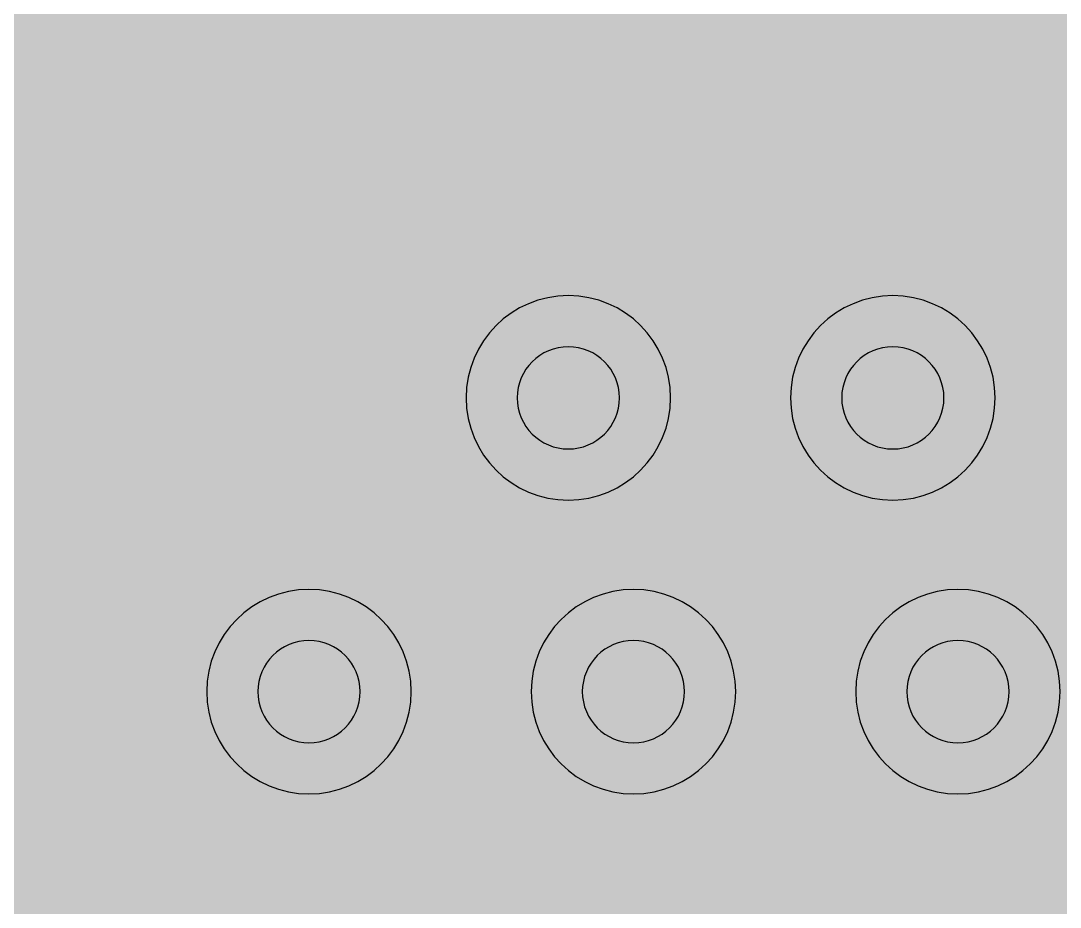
# Model space of a CAD drawing. Header units: millimetres. Extents: x -2 to 135, y -2 to 106.
# Drawn here: x 50.067 to 53.117, y 9.081 to 11.682 of the extents above; entities that cross this region are included whole.
import ezdxf

# ---------------------------------------------------------------- set-up
doc = ezdxf.new("R2010")
doc.units = ezdxf.units.MM
doc.header["$MEASUREMENT"] = 0
for name, color, linetype, true_color in [('Bottom-Layer', 7, 'Continuous', 0x0000ff), ('Hole-Layer', 7, 'Continuous', 0x222222), ('Multi-Layer', 7, 'Continuous', 0xc0c0c0), ('Top-Layer', 7, 'Continuous', 0xff0000)]:
    doc.layers.add(name, color=color, linetype=linetype, true_color=true_color)

msp = doc.modelspace()

# ---------------------------------------------------------------- hatches: boundary and pattern name
at = {"layer": 'Bottom-Layer'}
msp.add_hatch(color=256, dxfattribs=at).paths.add_polyline_path([(126.4237, 0.3581), (41.6763, 0.3581), (42.3202, 1.129), (42.8008, 2.011), (43.0992, 2.9701), (43.2041, 3.969), (43.1114, 4.9692), (42.8245, 5.9318), (42.3547, 6.8196), (41.7202, 7.5982), (40.9454, 8.2375), (40.0605, 8.7127), (39.0996, 9.0053), (38.1001, 9.1042), (37.1005, 9.0053), (36.1397, 8.7127), (35.2547, 8.2375), (34.48, 7.5982), (33.8454, 6.8196), (33.3756, 5.9318), (33.0888, 4.9692), (32.996, 3.969), (33.1009, 2.9701), (33.3994, 2.011), (33.8799, 1.129), (34.5239, 0.3581), (0.3581, 0.3581), (0.3581, 99.5421), (34.5239, 99.5421), (33.8799, 98.7712), (33.3994, 97.8892), (33.1009, 96.9301), (32.996, 95.9312), (33.0888, 94.931), (33.3756, 93.9684), (33.8454, 93.0806), (34.48, 92.302), (35.2547, 91.6627), (36.1397, 91.1875), (37.1005, 90.8949), (38.1001, 90.796), (39.0996, 90.8949), (40.0605, 91.1875), (40.9454, 91.6627), (41.7202, 92.302), (42.3547, 93.0806), (42.8245, 93.9684), (43.1114, 94.931), (43.2041, 95.9312), (43.0992, 96.9301), (42.8008, 97.8892), (42.3202, 98.7712), (41.6763, 99.5421), (126.4241, 99.5421), (125.779, 98.7696), (125.2981, 97.8856), (124.9999, 96.9244), (124.8962, 95.9234), (124.9908, 94.9215), (125.2802, 93.9577), (125.7531, 93.0693), (126.3911, 92.291), (127.1694, 91.653), (128.0577, 91.1801), (129.0216, 90.8907), (130.0235, 90.7961), (131.0245, 90.8999), (131.9857, 91.198), (132.8697, 91.679), (133.6421, 92.324), (133.6421, 7.5759), (132.8697, 8.2209), (131.9857, 8.7019), (131.0246, 9.0001), (130.0236, 9.1039), (129.0217, 9.0092), (128.0578, 8.7199), (127.1695, 8.247), (126.3912, 7.6091), (125.7532, 6.8309), (125.2802, 5.9425), (124.9908, 4.9787), (124.8961, 3.9768), (124.9998, 2.9758), (125.2979, 2.0147), (125.7787, 1.1306)])
at = {"layer": 'Top-Layer'}
for points in [[(126.4237, 0.3581), (41.6763, 0.3581), (42.3202, 1.129), (42.8008, 2.011), (43.0992, 2.9701), (43.2041, 3.969), (43.1114, 4.9692), (42.8245, 5.9318), (42.3547, 6.8196), (41.7202, 7.5982), (40.9454, 8.2375), (40.0605, 8.7127), (39.0996, 9.0053), (38.1001, 9.1042), (37.1005, 9.0053), (36.1397, 8.7127), (35.2547, 8.2375), (34.48, 7.5982), (33.8454, 6.8196), (33.3756, 5.9318), (33.0888, 4.9692), (32.996, 3.969), (33.1009, 2.9701), (33.3994, 2.011), (33.8799, 1.129), (34.5239, 0.3581), (0.3581, 0.3581), (0.3581, 99.5421), (34.5239, 99.5421), (33.8799, 98.7712), (33.3994, 97.8892), (33.1009, 96.9301), (32.996, 95.9312), (33.0888, 94.931), (33.3756, 93.9684), (33.8454, 93.0806), (34.48, 92.302), (35.2547, 91.6627), (36.1397, 91.1875), (37.1005, 90.8949), (38.1001, 90.796), (39.0996, 90.8949), (40.0605, 91.1875), (40.9454, 91.6627), (41.7202, 92.302), (42.3547, 93.0806), (42.8245, 93.9684), (43.1114, 94.931), (43.2041, 95.9312), (43.0992, 96.9301), (42.8008, 97.8892), (42.3202, 98.7712), (41.6763, 99.5421), (126.4241, 99.5421), (125.779, 98.7696), (125.2981, 97.8856), (124.9999, 96.9244), (124.8962, 95.9234), (124.9908, 94.9215), (125.2802, 93.9577), (125.7531, 93.0693), (126.3911, 92.291), (127.1694, 91.653), (128.0577, 91.1801), (129.0216, 90.8907), (130.0235, 90.7961), (131.0245, 90.8999), (131.9857, 91.198), (132.8697, 91.679), (133.6421, 92.324), (133.6421, 7.5759), (132.8697, 8.2209), (131.9857, 8.7019), (131.0246, 9.0001), (130.0236, 9.1039), (129.0217, 9.0092), (128.0578, 8.7199), (127.1695, 8.247), (126.3912, 7.6091), (125.7532, 6.8309), (125.2802, 5.9425), (124.9908, 4.9787), (124.8961, 3.9768), (124.9998, 2.9758), (125.2979, 2.0147), (125.7787, 1.1306)], [(60.725, 12.5705), (60.9201, 12.4088), (61.1419, 12.2861), (61.1419, 9.2642), (52.625, 9.2642), (52.2584, 9.1913), (51.9475, 8.9836), (47.7463, 4.7824), (47.5386, 4.4715), (47.4657, 4.1049), (47.4512, 4.0274), (47.4096, 3.9604), (47.34, 3.8483), (47.3157, 3.7187), (47.3157, 1.7187), (47.3637, 1.5396), (47.4948, 1.4085), (47.6739, 1.3605), (49.1739, 1.3605), (49.3529, 1.4085), (49.484, 1.5396), (49.532, 1.7187), (49.532, 3.7187), (49.5269, 3.779), (49.5117, 3.8377), (53.0219, 7.3479), (57.0174, 7.3479), (57.0174, 7.2373), (57.0606, 7.0668), (57.1798, 6.9374), (57.0606, 6.808), (57.0174, 6.6375), (57.0174, 5.6375), (57.0877, 5.4244), (57.2709, 5.295), (57.3136, 5.2356), (57.3445, 5.1694), (57.3157, 5.1068), (57.2763, 5.0501), (57.077, 4.924), (56.9994, 4.7013), (56.9994, 3.8014), (57.0474, 3.6223), (57.1785, 3.4912), (57.3575, 3.4433), (58.3575, 3.4433), (58.5366, 3.4912), (58.6677, 3.6223), (58.7157, 3.8014), (58.7157, 4.7013), (58.6916, 4.8305), (58.6225, 4.9422), (58.55, 5.0436), (58.503, 5.159), (58.5347, 5.2309), (58.5801, 5.295), (58.7634, 5.4244), (58.8337, 5.6375), (58.8337, 6.6375), (58.7905, 6.808), (58.6713, 6.9374), (58.7905, 7.0668), (58.8337, 7.2373), (58.8337, 7.3479), (60.773, 7.3479), (60.9629, 6.5875), (61.0852, 5.8134), (60.8877, 5.2939), (60.8623, 4.7387), (61.0114, 4.2033), (61.3202, 3.7412), (61.7578, 3.3986), (62.2805, 3.2096), (62.836, 3.1933), (63.3689, 3.3512), (63.8259, 3.6676), (64.1613, 4.1108), (64.3415, 4.6365), (64.3487, 5.1923), (64.182, 5.7225), (63.8582, 6.1742), (63.8582, 9.5308), (63.9529, 10.9973), (64.2354, 12.4395), (64.2442, 12.4848), (64.2472, 12.5308), (64.2472, 14.5308), (64.1992, 14.7099), (64.0681, 14.841), (63.8891, 14.889), (62.2479, 14.889), (60.3073, 16.8296), (60.3073, 35.6935), (60.2254, 36.158), (59.9895, 36.5665), (59.6282, 36.8696), (59.185, 37.031), (58.7133, 37.031), (58.2701, 36.8696), (57.9087, 36.5665), (57.6729, 36.158), (57.591, 35.6935), (57.591, 16.267), (57.6373, 15.9155), (57.7729, 15.5879), (57.9888, 15.3067)], [(56.1864, 10.1522), (56.3675, 10.0312), (56.5811, 9.9887), (59.5474, 9.9887), (59.8789, 9.889), (60.2152, 9.9712), (60.4632, 10.2128), (60.5543, 10.5469), (60.4632, 10.8809), (60.2152, 11.1225), (59.8789, 11.2048), (59.5474, 11.105), (56.8123, 11.105), (55.2928, 12.6246), (55.1117, 12.7455), (54.8981, 12.788), (50.8962, 12.788), (49.3361, 14.3481), (49.3361, 15.7218), (50.1306, 16.5162), (50.1852, 16.5162), (50.2676, 16.5114), (50.3414, 16.4996), (50.4042, 16.4842), (50.5912, 16.3963), (50.7956, 16.3662), (51.6457, 16.3662), (51.9997, 16.4611), (52.2589, 16.7203), (52.3538, 17.0743), (52.2589, 17.4284), (51.9997, 17.6876), (51.6457, 17.7825), (50.7956, 17.7825), (50.5912, 17.7523), (50.4042, 17.6645), (50.3414, 17.6491), (50.2676, 17.6373), (50.1852, 17.6325), (49.8994, 17.6325), (49.6858, 17.59), (49.5047, 17.469), (48.3833, 16.3476), (48.2623, 16.1665), (48.2199, 15.9529), (48.2199, 14.1169), (48.2623, 13.9033), (48.3833, 13.7223), (50.2704, 11.8352), (50.4514, 11.7142), (50.665, 11.6718), (54.6669, 11.6718)]]:
    msp.add_hatch(color=256, dxfattribs=at).paths.add_polyline_path(points)

# ---------------------------------------------------------------- linework, layer by layer
at = {"layer": 'Hole-Layer'}
for points in [[(51.5238, 10.5758, 1), (51.8238, 10.5758), (51.8238, 10.5758, 1), (51.5238, 10.5758)], [(52.4758, 10.5758, 1), (52.7758, 10.5758), (52.7758, 10.5758, 1), (52.4758, 10.5758)], [(50.7628, 9.7136, 1), (51.0628, 9.7136), (51.0628, 9.7136, 1), (50.7628, 9.7136)], [(51.7148, 9.7136, 1), (52.0148, 9.7136), (52.0148, 9.7136, 1), (51.7148, 9.7136)], [(52.6668, 9.7136, 1), (52.9668, 9.7136), (52.9668, 9.7136, 1), (52.6668, 9.7136)]]:
    msp.add_lwpolyline(points, format="xyb", dxfattribs=at)
at = {"layer": 'Multi-Layer'}
for points in [[(51.3738, 10.5758, 1), (51.9738, 10.5758, 1)], [(52.3258, 10.5758, 1), (52.9258, 10.5758, 1)], [(50.6128, 9.7136, 1), (51.2128, 9.7136, 1)], [(51.5648, 9.7136, 1), (52.1648, 9.7136, 1)], [(52.5168, 9.7136, 1), (53.1168, 9.7136, 1)]]:
    msp.add_lwpolyline(points, format="xyb", close=True, dxfattribs=at)

doc.saveas('drawing.dxf')
